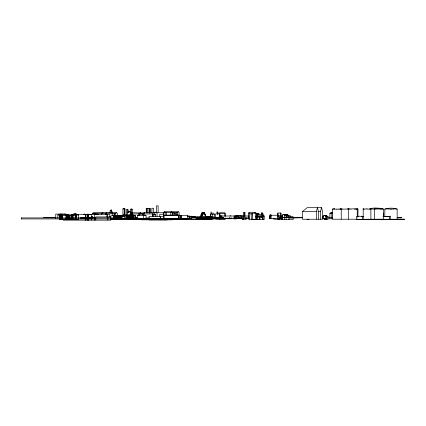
<?xml version="1.0" encoding="UTF-8"?>
<svg xmlns="http://www.w3.org/2000/svg" width="426" height="426" viewBox="0 0 426 426"><rect width="100%" height="100%" fill="white"/><g stroke="black" fill="none" stroke-linecap="round" stroke-linejoin="round"><path stroke-width="0.64" d="M76.691 214.299L74.012 214.299M277.8 215.412L277.885 213.016L280.92 213.016L281.006 218.778L277.8 218.778M278.583 216.605L278.652 215.716L280.995 215.716L281.069 218.687L269.269 218.687L270.089 214.72L270.904 217.649M280.835 215.412L280.92 213.016M217.34 214.305L217.084 211.695L217.132 212.963M280.931 218.687L280.995 215.716M331.742 218.112L331.891 212.345L330.986 212.345L329.868 213.575L329.868 218.112M356.913 209.033A4.382 0.745 10.5 0 0 357.228 208.868L357.254 217.281M348.383 219.236L348.388 208.783L348.867 209.033A4.313 0.756 -9.7 0 0 351.029 209.044M112.059 212.483L111.617 210.103L110.696 210.034L110.185 210.55L110.062 212.909M370.897 219.262L370.87 208.846A3.882 0.714 8.2 0 1 370.551 209.028A3.791 0.714 8.8 0 1 369.896 209.123A3.765 0.719 8.6 0 1 367.787 209.044M316.454 219.236L316.454 211.493L317.434 207.558L318.414 211.493L318.414 219.236M320.538 219.236L320.538 211.493L321.534 207.515L307.348 207.542L302.481 211.493L302.481 219.236L322.525 219.236L322.525 211.493L321.534 207.515M269.562 217.074L270.175 214.779L270.718 216.594M249.684 219.268L249.908 213.176L248.667 213.17L248.667 219.268L256.319 219.268L256.319 213.234L254.764 212.27L248.976 212.27L248.667 213.17M285.74 214.944L287.736 214.688L288.594 215.87M264.248 216.03L257.102 216.062L257.597 214.709L261.782 214.709L264.248 216.03L264.248 219.427L251.707 219.427M251.846 219.268L252.112 213.192L255.163 213.213L255.712 213.708L255.712 219.268M132.252 215.071L132.688 213.932M277.582 216.413L278.103 215.167L278.551 215.998M124.158 215.338L124.355 208.458L122.912 208.894L122.912 215.338M125.004 208.98L124.578 208.644L124.419 208.98L125.004 208.98L125.004 215.37M203.617 213.421L204.134 212.366L203.175 214.14L202.27 212.361L200.95 215.002L200.95 216.978M282.699 215.226L281.921 216.706L281.921 219.635L293.109 219.635L293.109 216.637L286.107 216.637M201.977 215.897L203.75 212.611L205.529 215.897M201.908 215.897L203.75 212.611M123.993 208.458L123.758 208.878L124.355 208.458M214.464 218.064L214.464 214.411L213.687 213.16L211.456 213.154L210.678 214.411L210.678 216.845M73.629 214.688L74.22 213.799L75.546 213.799L77.335 214.464M357.968 219.225L332.429 219.225L332.429 209.113L333.377 208.916M131.293 209.209L132.257 209.209L132.257 213.149M121.021 216.706L122.113 216.142L121.021 216.706L121.09 218.879M106.819 212.601L105.733 213.698L112.533 213.698M117.48 218.224L117.555 213.735L116.426 212.601L115.339 213.698L115.339 215.487M163.738 216.914L163.738 212.489L164.516 211.717L178.324 211.749L179.138 212.489L179.138 215.652M163.738 212.489L170.81 212.489L171.582 211.717L172.333 212.414L172.333 215.615M130.729 213.932L131.932 212.755L144.622 213.005L143.509 213.522M139.675 213.517L140.468 212.755M257.826 213.234L256.228 213.57L257.826 213.234L258.886 213.868L258.886 215.135M143.045 215.231L143.045 213.958L152.311 213.958L153.605 212.734L154.627 213.73L154.627 215.231M143.045 213.958L144.345 212.734L164.191 212.76M116.426 212.601L93.369 212.633L92.25 213.676L101.862 213.687C105.094 211.605 100.595 213.122 101.676 214.672M132.688 215.215L132.688 213.825L132.55 215.231M171.816 212.521L177.504 212.521L178.324 211.749M124.152 208.98L124.578 208.644M255.712 213.708L256.319 213.234M365.982 219.262L404.7 219.225L377.463 219.459L377.846 219.417M402.096 219.459L402.495 219.417L377.463 219.417M382.852 209.012L383.336 209.06L378.916 208.149L374.481 209.033L376.366 208.804A4.43 0.868 1.7 0 0 377.511 208.958M188.569 218.9L188.569 218.224L190.949 216.669L191.727 217.015L191.727 216.243L187.435 216.243M188.569 218.224L191.551 218.224L193.931 216.669L198.804 218.9M322.833 216.275L324.729 215.407L326.082 216.28L326.082 218.698L322.833 218.698L322.833 216.275L324.729 215.407M121.911 215.758L123.199 214.954L126.9 214.954M113.651 215.817L114.748 215.183L115.718 215.838M113.651 215.71L114.748 215.183M374.465 209.022L374.465 219.252M106.851 212.675L105.467 213.421L101.676 213.421M325.326 216.286L326.715 215.833L328.025 216.509L328.025 217.627M325.842 216.286L326.715 215.833M127.598 212.414L129.557 211.626L131.107 212.468L129.147 211.626M128.008 212.414L129.557 211.626M196.679 217.127L198.111 216.834M199.373 217.132L198.415 217.132L200.981 217.036L200.034 217.132M109.759 216.685L112.528 215.359L133.402 215.38L133.402 217.084M113.843 215.726L114.605 215.359L115.361 215.822M369.763 208.9C373.858 207.382 378.261 208.037 382.383 208.937M76.691 214.15L73.858 214.379L73.858 215.662M220.641 218.65L219.496 219.166L219.496 213.852L215.668 213.852L215.668 219.166L225.104 219.166M199.373 216.925L198.862 216.919M207.755 217.553L209.012 217.026L210.268 217.553M390.227 216.291L383.022 216.584L390.227 216.291L390.227 219.246M381.206 208.697L380.54 208.884M178.489 215.119L163.701 215.268L178.489 215.119L178.489 218.719M140.58 212.856L139.052 213.437L139.052 215.311M144.441 212.835L142.864 213.437L139.052 213.437M74.22 213.799L70.775 215.087L73.991 215.087M57.872 218.053L57.872 214.981L60.678 213.948M83.416 214.454L84.598 214.022M137.625 219.044L137.625 215.423L141.038 214.187L142.311 214.187L146.054 215.529L146.054 219.044L151.299 219.081M126.708 215.929L126.708 209.667L127.496 209.475M94.583 214.432L97.224 214.044L98.401 214.454M91.223 217.388L91.223 216.839L92.064 216.664L93.369 217.553L95.754 217.553M92.064 216.664L91.223 216.839M384.822 216.68L384.822 209.091C388.847 207.792 393.118 207.819 397.149 209.091L397.149 219.209M130.702 214.326L130.702 209.209L131.464 208.969L131.661 213.804M236.787 215.923L238.182 215.492L241.031 215.838L241.031 217.915M178.494 215.391L187.664 215.284L187.664 218.698L178.494 218.698M210.05 217.441L211.205 218.911L211.205 219.252L210.05 219.252L210.05 217.441L211.008 218.911M340.129 209.091L343.521 209.107A4.313 0.905 -0.8 0 0 345.656 209.065L348.649 209.091M357.968 216.712L357.968 209.171L357.18 209.091M187.27 215.391L187.664 215.284M341.231 219.225L341.231 209.171L338.031 209.086M349.469 208.942L350.023 208.809M395.466 208.681L395.014 208.777M382.41 208.799L382.276 208.825A4.43 0.868 1.7 0 1 381.286 208.969L380.919 209.001A4.351 0.873 1.8 0 1 377.942 209.001L377.532 208.953M201.775 217.244L213.804 217.084L215.817 217.542L215.817 217.878L204.475 217.878L201.775 217.585L201.775 217.244L203.154 217.201L204.475 217.542L204.475 217.878M201.775 217.585L213.804 217.425L215.817 217.878M356.738 208.964L357.957 209.145M394.625 208.793L397.149 209.091M366.163 208.9L366.562 208.852A3.791 0.714 8.8 0 0 367.739 209.028M356.706 219.262L356.706 216.712L359.704 216.168L363.841 216.717M333.776 208.937L334.453 208.916M355.944 208.91L356.296 208.953M340.161 209.113L341.732 208.878A4.388 0.911 0.8 0 0 342.099 208.932M332.988 209.07L332.429 209.113M351.04 209.033L353.17 208.804A4.436 0.74 10.3 0 0 354.411 208.969M211.062 217.713L205.577 217.718L205.577 217.382L223.634 217.457L223.634 217.798L210.348 217.718L211.083 217.734L211.062 217.372L210.348 217.382L211.083 217.398M364.709 209.102L364.4 209.123A3.743 0.575 -11.9 0 1 363.351 209.075M205.577 217.382L220.455 217.26L220.455 217.601L219.635 217.659L205.577 217.718M278.583 216.488L280.931 216.392M249.269 217.91L234.172 217.84L234.172 216.168L238.501 216.073L238.501 217.84M302.609 217.43L288.903 217.548L302.668 217.335M302.609 217.771L288.903 217.888L302.668 217.67M257.096 215.854L256.09 215.316M192.834 216.435L188.862 216.552M302.119 217.633L279.52 217.686L279.52 217.345L302.119 217.297M200.47 217.122L200.034 216.909L200.534 217.132M220.455 217.601L218.932 217.601L218.932 217.26L223.634 217.457M218.932 217.601L223.634 217.798M279.52 217.345L301.981 217.324M279.52 217.686L301.981 217.665M326.082 216.28L324.186 215.407M327.514 216.514L328.025 216.509M200.034 216.946L200.534 216.946M149.366 208.303L150.011 208.415L150.011 212.941M122.912 208.894L124.158 208.894M384.822 209.091L387.277 208.793A6.113 1.369 0.2 0 0 388.618 208.99M130.702 209.209L132.257 209.209M374.039 209.118L371.307 208.953M126.708 209.667L128.199 209.667L128.199 212.175M302.481 211.493L316.454 211.493M318.057 211.493L320.538 211.493M154.489 212.196L156.321 212.196M108.949 212.441L110.845 212.441M243.816 216.477L243.816 212.494L244.141 212.494L244.961 212.542L244.961 216.493M244.961 212.542L243.816 212.494M172.621 212.931L173.909 212.931L176.188 214.06L172.317 214.054M261.553 214.768L261.553 212.883L262.592 212.883L263.06 214.081L263.06 215.987M224.534 212.973L217.441 212.973L217.441 214.209M112.224 215.902L112.224 213.378L114.141 213.378L114.312 215.54M329.868 213.575L331.742 213.575M93.054 213.74L95.27 213.682M114.392 213.698L115.339 213.698M132.688 213.825L130.59 213.958L139.238 213.932M251.846 213.911L249.684 213.905M258.886 213.868L257.645 213.868L256.585 213.234M60.982 213.937L65.167 213.937L68.309 215.141L57.872 214.981M60.609 214.081L55.753 214.081L55.753 218.591M261.553 212.883L262.022 214.081L263.06 214.081M87.788 214.23L90.999 214.385L87.788 214.299M134.105 215.593L135.308 215.593L131.645 214.193L130.303 214.193L126.756 215.439L135.308 215.593L135.308 217.313M163.818 214.267L159.761 214.267L159.761 216.866M256.266 214.23L257.56 214.23L258.614 214.88M91.744 214.432L92.08 214.432M152.412 216.424L152.412 214.448L154.473 214.448L155.602 214.821L155.602 216.637M211.456 213.154L212.239 214.411L214.464 214.411M287.885 215.87L287.736 214.688L282.624 214.661L282.624 219.635M152.412 214.448L155.602 214.821M271.005 217.047L270.957 214.741L270.909 215.242L277.587 215.242L277.582 218.687M137.625 215.423L146.054 215.529M284.648 215.652L290.314 215.652L290.314 216.637M229.896 215.897L230.967 215.897M237.426 215.982L220.146 216.041L220.146 218.245L240.988 218.245M240.37 216.041L240.988 216.041M249.269 216.03L240.733 215.961M259.785 216.025L262.453 216.025L262.453 219.427M187.85 216.11L189.794 216.11M234.172 216.168L237.271 215.769L238.501 216.073M280.697 216.168L281.975 216.168M255.919 216.291L260.387 216.291M163.6 216.403L149.047 216.403L149.047 218.959M255.919 216.36L261.553 216.36L261.553 217.548L255.919 217.516M200.971 216.509L211.557 216.509L211.557 217.729M356.706 216.712L357.813 216.712M135.697 216.775L127.88 216.775L127.88 218.794M191.583 216.925L197.573 216.925L197.573 219.518L171.018 219.518M191.199 217.042L195.097 217.042M218.932 217.26L220.455 217.26M80.365 217.446L93.369 217.457M128.817 217.393L136.293 217.393L136.293 218.889M197.515 217.553L215.817 217.542M43.425 217.59L55.897 217.59M325.544 217.782L332.786 217.782M21.305 217.92L117.949 217.92M196.647 217.92L206.796 217.92M136.229 218.005L137.587 218.005M146.209 218.005L149.553 218.005M197.462 218.064L205.971 218.064M211.631 218.064L213.117 218.064M225.098 218.463L227.564 218.463M230.972 218.463L232.218 218.463M236.505 218.479L243.933 218.469M212.531 218.597L220.072 218.581M245.994 218.554L248.986 218.554M167.349 218.682L168.68 218.682M206.259 218.698L210.38 218.698M212.531 218.698L220.072 218.698M80.365 218.772L93.06 218.772M110.579 218.788L136.368 218.772M142.13 218.756L149.34 218.756M206.338 218.746L208.697 218.746M225.157 218.751L219.928 218.751L219.928 213.122L225.157 213.122L225.157 216.248M227.377 218.762L231.174 218.772L231.174 217.659M322.232 218.788L332.786 218.788M110.297 218.879L179.138 218.815M198.804 218.852L195.822 218.9M210.268 218.847L207.824 218.629M210.998 218.847L225.53 218.889L225.338 218.043L225.157 218.884M242.165 218.847L243.491 219.07L242.165 219.22L242.165 218.847L243.491 219.07M21.305 218.937L134.105 218.932M136.229 218.905L211.557 218.943M273.029 218.959L274.994 218.959M110.355 219.06L162.189 219.023M197.515 218.985L210.295 218.985M210.886 218.985L211.797 218.985M110.361 219.108L117.469 219.108M136.299 219.145L140.404 219.145M197.462 219.081L213.117 219.081M127.949 219.225L151.113 219.188M172.141 219.22L175.352 219.22M176.044 219.198L183.127 219.198M274.935 219.214L279.728 219.214M365.716 219.246L358.649 219.454M278.636 219.252L282.193 219.252M328.025 219.31L324.287 219.262L324.287 219.646L326.06 219.646L326.06 219.262M143.684 219.507L147.305 219.507M306.981 219.438L309.004 219.438M257.144 219.518L259.817 219.518M380.599 219.747L383.565 219.747M141.464 219.832L172.615 219.853M149.1 219.917L167.184 219.917M63.165 220.146L110.829 220.146L110.829 216.925L95.754 216.925L95.754 220.146M257.597 215.86L257.102 216.062M397.16 217.425L401.548 217.457L401.548 217.798L397.16 217.761M213.9 217.526L215.146 217.537M282.96 214.731L285.383 214.779M397.469 217.351L401.548 217.457M397.469 217.686L401.548 217.798M260.387 216.36L261.367 216.371L261.367 217.548M259.775 216.333L260.755 216.371M144.095 212.968L144.622 213.005L144.345 212.734M354.437 208.985L354.831 209.028M361.37 216.168L363.788 216.61M149.664 212.862L149.664 208.303L150.011 208.415M187.387 216.083L189.565 216.589M386.51 208.665L386.717 208.713A6.15 1.406 -0.4 0 0 387.543 208.873M375.397 208.772L375.823 208.862A4.377 0.884 -1.2 0 0 376.462 208.964M348.697 209.065L347.632 208.878A4.377 0.916 0.8 0 1 347.334 208.942M129.456 218.655L130.702 219.06M183.058 219.118L184.261 219.518M87.026 214.054L88.209 214.496M221.893 215.993L222.17 216.115L220.333 215.993L220.333 218.245M326.199 215.833L326.731 216.104M219.496 215.034L219.337 219.166M280.755 216.387L281.586 216.829L281.586 219.252M127.257 209.475L127.598 209.667L127.598 215.54M91.755 216.664L93.06 217.457M112.528 215.359L113.992 216.254M123.199 214.954L124.6 215.875M114.578 215.183L115.547 215.838M173.909 212.931L174.825 213.65M171.257 211.749L171.635 212.095M261.782 214.709L263.247 216.062L263.247 219.427M164.516 211.717L164.873 212.052M363.208 208.857L363.389 208.99A3.786 0.767 -9.3 0 0 363.532 209.049M142.311 214.187L143.503 215.423L143.503 219.044M331.891 212.345L332.637 213.165M131.645 214.193L132.763 215.439M341.231 209.171L340.289 208.953A4.377 0.815 2.3 0 1 339.98 209.001M64.96 213.948L65.774 214.981M75.546 213.799L76.222 214.656M383.203 213.122L383.565 213.745L383.565 216.749M203.703 212.627L205.433 215.897L205.433 215.002L204.134 212.366M203.042 213.943L202.27 212.361L200.987 215.002L200.987 216.978M204.059 212.382L205.327 215.002L205.327 216.317M348.393 208.815L348.409 208.889A4.356 0.676 -9.7 0 0 348.766 209.028M112.224 213.378L112.389 213.751M254.764 212.27L255.163 213.213M278.103 215.167L278.583 216.413L278.583 218.687M111.575 210.034L111.953 212.483M110.185 210.55L110.355 211.168M211.482 214.262L211.067 211.844L210.545 216.759M277.731 215.252L277.656 214.741L277.587 215.242M111.617 210.103L111.761 212.995M277.885 213.016L277.949 214.81M389.518 216.584L389.518 219.246M383.336 209.06L383.336 219.252L356.503 219.433L373.293 219.257M370.434 219.257L369.859 219.454M363.176 208.921L363.176 219.262M362.734 216.717L362.76 219.454M325.858 219.262L325.858 219.646M324.49 219.262L324.49 219.646M323.382 216.27L323.382 218.698M301.294 217.319L301.294 217.659M291.506 217.548L291.506 217.888M288.935 216.637L288.935 219.635M287.763 214.661L287.763 215.652M286.496 217.319L286.496 217.659M286.107 215.652L286.107 219.635M284.648 214.661L284.648 219.635M277.832 218.032L277.832 219.214M270.909 215.242L270.904 218.687M269.408 217.649L269.408 218.687M262.389 216.025L262.389 219.427M262.022 214.081L262.022 215.354M259.849 217.745L259.849 219.427M259.785 217.723L259.785 219.427M257.096 217.643L257.102 219.427M256.974 217.643L256.974 219.427M252.112 213.192L252.112 219.268M245.871 218.048L245.871 219.214M244.141 212.494L244.141 216.477M243.017 217.91L243.017 216.03L241.35 215.939L241.35 217.91M242.49 218.847L242.49 219.22M239.46 215.838L239.46 217.915M236.824 216.073L236.824 217.84M236.739 217.84L236.739 218.852L233.714 218.852L233.714 217.84M235.7 217.84L235.7 218.852M235.045 217.84L235.045 218.852M234.96 217.84L234.96 218.852M229.827 217.659L229.827 218.772M229.422 217.659L229.422 218.772M224.933 213.122L224.933 216.248M222.926 217.372L222.926 217.713M222.154 217.372L222.154 217.713M221.589 216.041L221.589 218.245M220.221 216.041L220.221 218.245M219.635 217.319L219.635 217.659M213.852 218.288L213.852 217.169L205.705 217.18L205.705 218.192M213.048 217.244L213.048 217.585M212.92 218.064L212.92 219.081M212.239 214.411L212.228 218.698L210.71 218.698L210.71 217.18M211.658 217.18L211.658 218.698M211.344 217.18L211.344 218.698M211.205 217.18L211.205 218.698M210.38 217.18L210.38 218.192M210.21 217.393L210.21 219.252M210.007 217.18L210.007 218.698M209.342 217.18L209.342 218.698M208.319 217.18L208.319 218.698M207.936 217.18L207.936 218.698M207.803 217.382L207.803 217.718M207.361 217.18L207.361 218.698M206.754 217.18L206.796 218.937M206.647 217.92L206.647 218.937M206.328 217.382L206.328 217.718M203.947 217.92L203.947 218.937M195.47 217.814L195.47 216.674L192.893 216.925M191.551 218.224L191.551 218.9M189.943 216.243L189.943 217.324M187.051 218.9L163.701 218.719L163.632 213.474M183.553 218.751L183.489 218.219L183.425 218.751M182.951 218.788L181.167 218.9M182.328 218.73L181.939 218.73L182.195 218.234L181.801 218.751M181.178 215.284L181.178 218.698M181.05 215.322L181.05 218.698M180.161 218.698L180.161 215.29L180.022 218.698M178.867 215.29L178.867 218.698M177.504 212.521L177.504 215.039M176.188 212.521L176.188 214.731M170.81 212.489L170.81 215.652M169.942 218.543L169.942 219.853M166.475 212.489L166.475 215.465M165.448 218.543L165.448 219.853M165.171 212.489L165.171 215.455M164.745 218.549L164.745 219.853M164.09 215.119L164.09 218.719M160.671 218.746L160.671 219.853M160.511 216.403L160.511 218.959M160.41 216.403L160.41 218.959M158.126 212.292L158.126 205.854L156.433 205.854L156.433 212.292M157.05 212.76L157.05 216.392M153.584 212.175L153.584 208.234L151.89 208.234L151.89 212.83M153.536 214.821L153.536 216.637M152.311 213.958L152.311 216.509M150.985 218.746L150.985 219.853M149.872 208.383L149.872 212.904M149.861 208.415L149.861 212.973M149.723 212.862L149.723 208.303L146.24 208.303L146.24 212.862M149.084 208.303L149.084 212.862M147.763 208.303L147.763 212.862M146.736 208.303L146.736 212.862M142.864 213.437L142.864 214.683M136.608 218.889L136.608 217.5L136.198 217.5L136.198 218.889M133.072 215.38L133.072 217.084M132.853 215.38L132.853 217.084M132.342 215.38L132.342 217.084M131.517 215.38L131.575 217.084M130.835 213.831L130.83 214.299M130.862 215.38L130.83 217.084M130.122 215.38L130.122 217.084M129.818 217.393L129.818 218.889M129.392 215.38L129.435 217.084M128.817 216.775L128.817 218.889M128.727 215.38L128.684 217.084M127.976 215.38L127.976 218.794M127.23 215.38L127.225 218.794M126.453 215.38L126.453 218.794M126.405 215.38L126.405 218.794M125.723 215.38L125.723 218.794M124.658 218.879L124.658 216.254L121.538 216.142M124.419 208.607L124.445 216.514M123.769 215.38L123.769 216.514M122.113 216.142L122.113 218.879M121.66 216.632L121.66 218.879M121.144 216.648L121.144 218.879M120.505 215.38L120.505 218.794M119.658 215.38L119.674 218.794M118.971 215.38L118.971 218.794M118.875 215.38L118.875 218.794M118.188 215.38L118.188 218.224M118.146 215.38L118.146 218.794M117.757 217.92L117.757 218.937M117.427 215.38L117.427 218.224M116.761 215.38L116.681 218.224M115.185 215.38L115.185 218.224M114.594 215.38L114.594 218.224M114.503 215.38L114.503 218.224M114.141 213.378L114.141 215.902M113.705 215.38L113.721 218.224M110.669 218.543L110.669 219.779M109.849 216.898L109.849 214.299L73.746 214.299L73.746 215.599M107.858 216.925L107.858 220.146M107.373 214.299L107.373 216.925M106.899 214.299L106.899 216.925M105.467 213.421L105.467 214.672M94.343 214.31L94.343 220.146M91.505 214.31L91.505 216.903M91.505 218.847L91.505 220.146M88.677 214.31L88.677 217.553M88.677 218.847L88.677 220.146M88.491 214.31L88.491 217.553M88.491 218.847L88.491 220.146M87.788 217.92L87.783 218.937M87.724 217.92L87.724 218.937M87.346 214.31L87.346 217.553M87.346 218.847L87.346 220.146M87.224 214.31L87.224 217.553M87.224 218.847L87.224 220.146M85.855 214.31L85.855 217.553M85.855 218.847L85.855 220.146M85.679 214.31L85.679 217.553M85.679 218.847L85.679 220.146M76.632 215.013L76.632 219.64M75.871 215.013L75.871 219.64M75.839 215.013L75.839 219.64M75.173 215.013L75.173 219.64M73.118 215.013L73.118 219.64M72.463 215.013L72.463 219.64M72.127 215.013L72.127 219.64M71.994 215.013L71.994 219.64M71.621 215.013L71.621 219.64M71.472 215.013L71.472 219.64M70.924 215.013L70.924 219.64M69.278 215.013L69.278 219.64M69.028 215.013L69.028 219.64M68.81 215.013L68.81 219.64M68.602 215.013L68.602 219.64M68.421 215.013L68.421 219.64M68.197 215.013L68.197 219.64M67.958 215.013L67.958 219.64M67.766 215.013L67.766 219.64M67.542 215.013L67.542 219.64M67.34 215.013L67.34 219.64M67.122 215.013L67.122 219.64M66.914 215.013L66.914 219.64M66.706 215.013L66.706 219.64M65.939 215.013L65.939 219.64M62.569 215.013L62.569 219.64M62.468 215.013L62.468 219.64M62.441 215.013L62.441 219.64M61.999 215.013L61.999 219.64M61.738 215.013L61.738 219.64M61.163 215.013L61.163 219.64M60.891 215.013L60.891 219.64M60.268 215.013L60.268 219.64M60.055 215.013L60.055 219.64M59.704 215.013L59.704 219.64M21.497 217.92L21.497 218.937M334.831 208.958A4.377 0.815 2.3 0 1 334.463 208.905M336.311 209.166A4.34 0.815 -1.5 0 1 333.382 208.926M338.058 209.102A4.324 0.82 -1.4 0 1 336.306 209.171M355.907 208.9A4.393 0.895 -1.3 0 1 355.534 208.953M381.472 208.836A4.377 0.884 -1.2 0 1 380.711 208.942M357.244 208.815A4.436 0.74 9.5 0 1 357.094 208.937M356.85 209.044A4.382 0.745 10.5 0 1 356.136 209.107A4.303 0.708 10.1 0 1 354.794 209.006M366.158 208.905A3.818 0.602 -12 0 1 364.693 209.107M363.293 209.07A3.818 0.602 -12 0 1 363.181 208.836M381.632 208.846A6.097 0.426 11.8 0 1 381.861 208.969M374.582 209.081A6.033 1.353 -4.5 0 1 374.071 209.091M371.376 208.932A6.161 1.379 -4.3 0 1 370.407 208.713M369.715 208.948A6.081 0.437 -12.6 0 1 369.848 208.884M394.977 208.767A6.118 1.353 0.4 0 1 393.699 208.948M393.752 208.974A6.023 1.342 0.4 0 1 391.76 209.097M390.711 209.081A6.044 1.315 0.3 0 1 388.661 208.969M391.771 209.113A5.991 1.353 0.3 0 1 390.706 209.118M78.512 215.013L59.4 215.013L59.4 219.64L78.512 219.64L78.512 215.013M281.799 217.249L281.362 217.249L281.362 218.314L281.799 218.314L281.799 217.249M246.244 218.048L243.667 218.048L243.667 219.214L246.244 219.214L246.244 218.048M115.973 218.224L115.973 215.38L115.92 218.224"/></g></svg>
